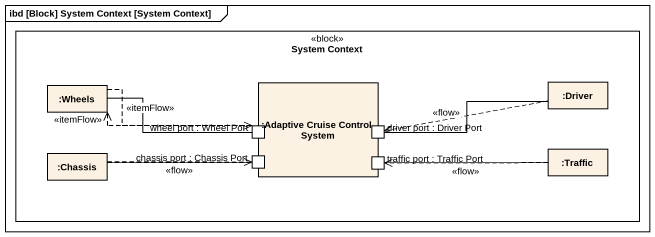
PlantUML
@startuml
mainframe ibd [Block] System Context [System Context]
rectangle "System Context" as System_Context <<block>> {
  rectangle ":Wheels" as Wheels
  rectangle ":Adaptive Cruise Control System" as Adaptive_Cruise_Control {
    port "wheel port : Wheel Port" as wheel_port <<ProxyPort>>
    port "driver port : Driver Port" as driver_port <<ProxyPort>>
    port "chassis port : Chassis Port" as chassis_port <<ProxyPort>>
    port "traffic port : Traffic Port" as traffic_port <<ProxyPort>>
  }
  rectangle ":Driver" as Driver
  rectangle ":Traffic" as Traffic
  rectangle ":Chassis" as Chassis
}
Wheels -right- wheel_port
Wheels .right.> wheel_port : <<itemFlow>>
Driver -left- driver_port
Driver .left.> driver_port : <<flow>>
wheel_port .left.> Wheels : <<itemFlow>>
Traffic -left- traffic_port
Traffic .left.> traffic_port : <<flow>>
Chassis .right.> chassis_port : <<flow>>
chassis_port -left- Chassis
@enduml
